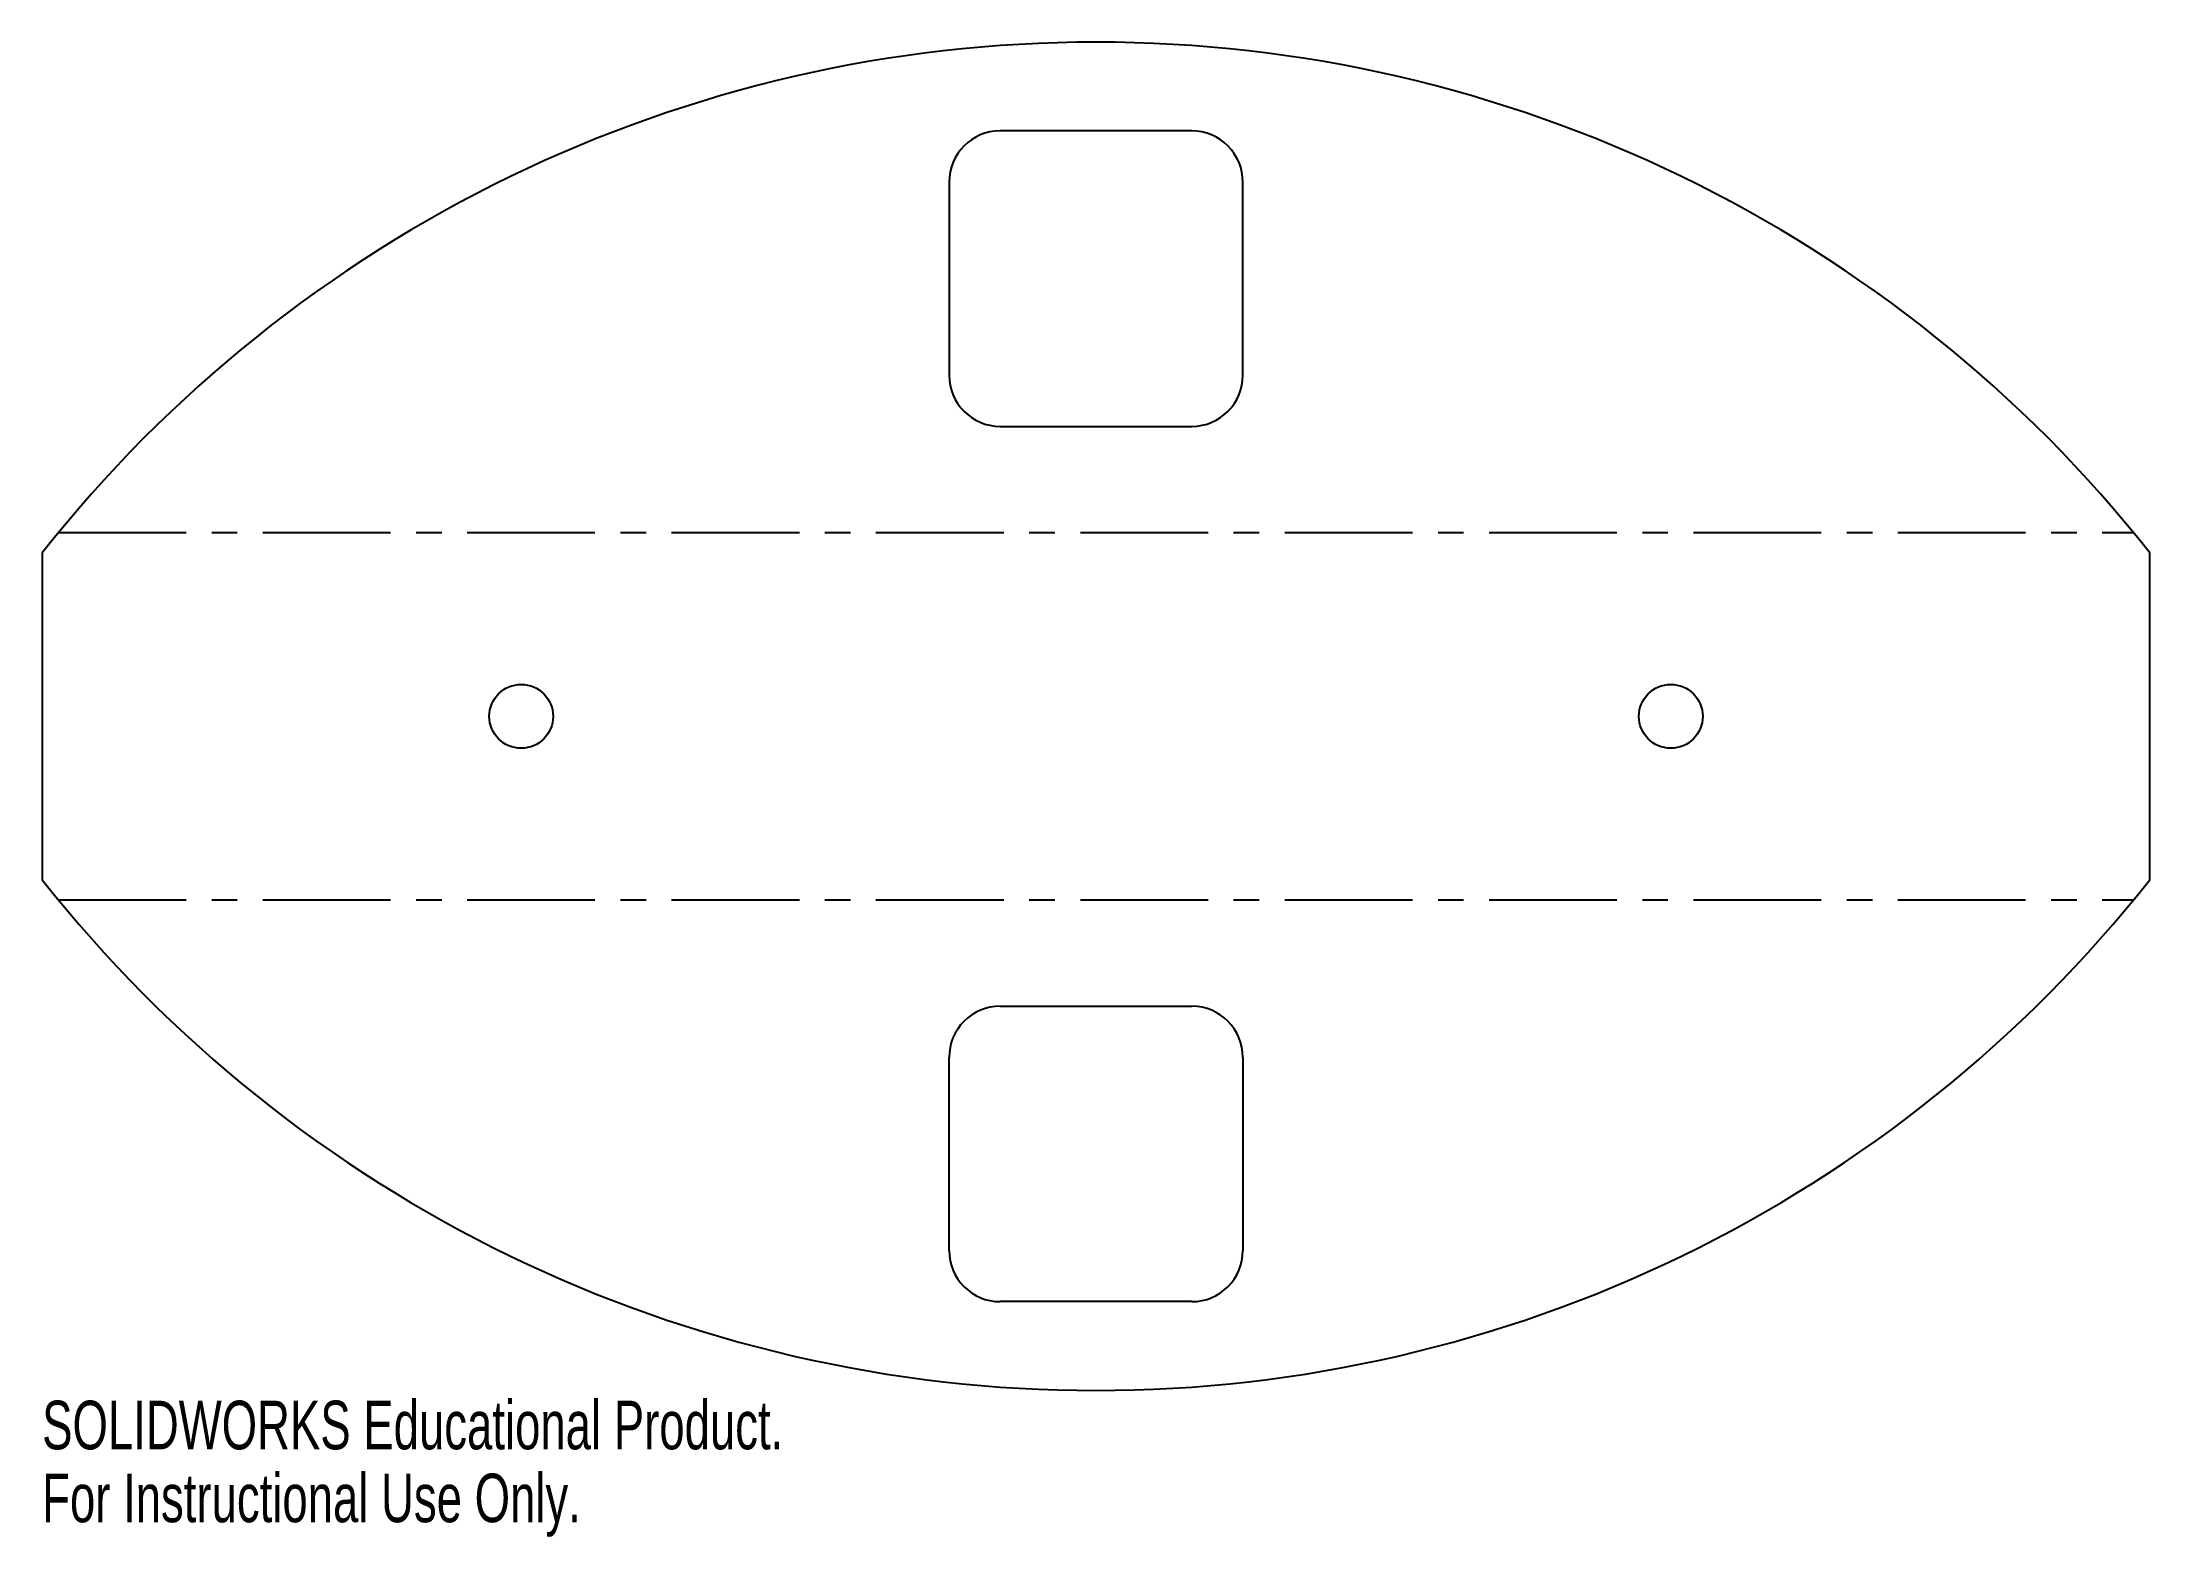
# Model space of a CAD drawing. Header units: inches. Extents: x -4.13 to 4.13, y -2.41 to 3.45.
import ezdxf

# ---------------------------------------------------------------- set-up
doc = ezdxf.new("R2010")
doc.units = ezdxf.units.IN
doc.header["$MEASUREMENT"] = 0
doc.linetypes.add('CENTERX2', pattern=[0.8, 0.5, -0.1, 0.1, -0.1])
doc.styles.add('SLDTEXTSTYLE0', font='TXT', dxfattribs={"width": 0.7})

msp = doc.modelspace()

# ---------------------------------------------------------------- linework, layer by layer
at = {"color": 7, "linetype": 'Continuous', "lineweight": 25}
for p, q in [((0.375, 3.1003), (-0.375, 3.1003)), ((-0.575, 2.9), (-0.575, 2.1438)), ((0.575, 2.1438), (0.575, 2.9)), ((-0.375, 1.9435), (0.375, 1.9435)), ((-4.125, 1.448), (-4.125, 0.168)), ((4.125, 0.168), (4.125, 1.448)), ((-0.375, -0.3274), (0.375, -0.3274)), ((-0.575, -1.2839), (-0.575, -0.5277)), ((0.575, -0.5277), (0.575, -1.2839)), ((0.375, -1.4842), (-0.375, -1.4842))]:
    msp.add_line(p, q, dxfattribs=at)
at = {"color": 7, "linetype": 'CENTERX2'}
for p, q in [((-4.0612, 1.5274), (4.0612, 1.5274)), ((-4.0612, 0.0887), (4.0612, 0.0887))]:
    msp.add_line(p, q, dxfattribs=at)
at = {"color": 7, "linetype": 'Continuous', "lineweight": 25}
for centre in [(-2.25, 0.808), (2.25, 0.808)]:
    msp.add_circle(centre, 0.125, dxfattribs=at)
for centre, radius, start, end in [((0, -1.8059), 5.2539, 38.26729, 141.73271), ((-0.3749, 2.9002), 0.2001, 90.03931, 180.03926), ((0.3749, 2.9002), 0.2001, 359.95912, 89.9623), ((-0.3749, 2.1436), 0.2001, 179.96074, 269.96069), ((0.3749, 2.1436), 0.2001, 270.03931, 0.03926), ((0, 3.422), 5.2539, 218.26729, 321.73271), ((-0.3749, -0.5275), 0.2001, 90.0377, 180.04088), ((0.3749, -0.5275), 0.2001, 359.96074, 89.96069), ((-0.3749, -1.2841), 0.2001, 179.96074, 269.96069), ((0.3749, -1.2841), 0.2001, 270.03931, 0.03926)]:
    msp.add_arc(centre, radius, start, end, dxfattribs=at)

# ---------------------------------------------------------------- texts
at = {"color": 7, "linetype": 'Continuous', "char_height": 0.1903, "attachment_point": 1, "style": 'SLDTEXTSTYLE0'}
for s, insert in [('SOLIDWORKS Educational Product.', (-4.125, -1.8721)), ('For Instructional Use Only.', (-4.125, -2.1575))]:
    msp.add_mtext(s, dxfattribs=dict(at, insert=insert))

doc.saveas('drawing.dxf')
